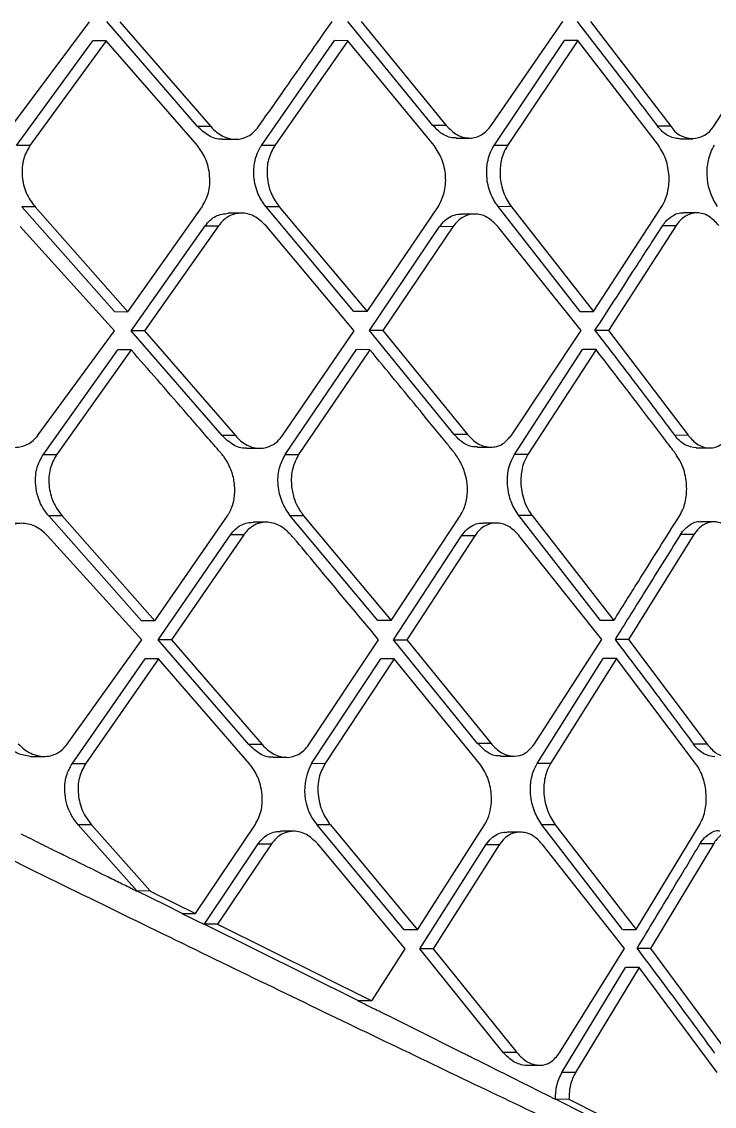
# Model space of a CAD drawing. Extents: x 525 to 609, y 649 to 778.
# Drawn here: x 536.837 to 537.637, y 712.956 to 714.209 of the extents above; entities that cross this region are included whole.
import ezdxf

# ---------------------------------------------------------------- set-up
doc = ezdxf.new("R2010")
doc.units = 0
doc.header["$MEASUREMENT"] = 0
doc.layers.add('1', color=4, linetype='Continuous')

# ---------------------------------------------------------------- blocks, each defined once
blk = doc.blocks.new('JETSETTER')
at = {"layer": '1', "color": 3, "linetype": 'Continuous', "lineweight": 25}
for p, q in [((11.6982, 44.9644), (11.7879, 45.0848)), ((11.9129, 44.9637), (11.8079, 45.0849)), ((11.8232, 45.0848), (11.9283, 44.9637)), ((12.1849, 44.965), (12.0866, 45.085)), ((12.102, 45.0849), (12.2002, 44.965)), ((12.2524, 44.9647), (12.3351, 45.0851)), ((12.367, 45.0851), (12.4599, 44.964)), ((12.5095, 44.9641), (12.5879, 45.0853)), ((11.7037, 44.9416), (11.7919, 45.0628)), ((11.8073, 45.0628), (11.7191, 44.9416)), ((11.8073, 45.0628), (11.7919, 45.0628)), ((11.9127, 44.9417), (11.8073, 45.0628)), ((11.9867, 44.9418), (12.0713, 45.063)), ((12.0866, 45.0629), (12.0021, 44.9417)), ((12.0866, 45.0629), (12.0713, 45.063)), ((12.1862, 44.9418), (12.0866, 45.0629)), ((12.2557, 44.9419), (12.3369, 45.0631)), ((12.3523, 45.0631), (12.2711, 44.9419)), ((12.3523, 45.0631), (12.3369, 45.0631)), ((12.4456, 44.942), (12.3523, 45.0631)), ((12.2002, 44.965), (12.1849, 44.965)), ((11.9283, 44.9637), (11.9129, 44.9637)), ((12.4599, 44.964), (12.4445, 44.9641)), ((11.7191, 44.9416), (11.7038, 44.9416)), ((11.9415, 44.9491), (11.9569, 44.949)), ((12.0021, 44.9417), (11.9867, 44.9418)), ((12.2118, 44.9504), (12.2273, 44.9504)), ((12.2711, 44.9419), (12.2557, 44.9419)), ((12.47, 44.9494), (12.4854, 44.9494)), ((11.8169, 44.7498), (11.7096, 44.8709)), ((11.725, 44.8709), (11.7096, 44.8709)), ((11.725, 44.8709), (11.8323, 44.7497)), ((11.8323, 44.7497), (11.9181, 44.8709)), ((12.0934, 44.7499), (11.992, 44.871)), ((12.0073, 44.871), (11.992, 44.871)), ((12.0073, 44.871), (12.1088, 44.7499)), ((12.1088, 44.7499), (12.1909, 44.8711)), ((12.3553, 44.7501), (12.2602, 44.8712)), ((12.2756, 44.8711), (12.2602, 44.8712)), ((12.2756, 44.8711), (12.3707, 44.75)), ((12.3707, 44.75), (12.4494, 44.8713)), ((12.4901, 44.8639), (12.4746, 44.864)), ((11.9636, 44.8636), (11.9483, 44.8636)), ((12.2333, 44.8626), (12.218, 44.8626)), ((11.8167, 44.7277), (11.7078, 44.848)), ((11.8362, 44.7278), (11.9217, 44.849)), ((11.9371, 44.8489), (11.8516, 44.7277)), ((11.9217, 44.849), (11.9371, 44.8489)), ((12.0938, 44.7278), (11.992, 44.849)), ((12.1116, 44.7279), (12.1926, 44.848)), ((12.208, 44.8479), (12.127, 44.7279)), ((12.208, 44.8479), (12.1926, 44.848)), ((12.3564, 44.728), (12.2598, 44.8483)), ((12.4661, 44.8493), (12.3877, 44.7281)), ((12.4506, 44.8493), (12.4661, 44.8493)), ((11.8169, 44.7498), (11.8323, 44.7497)), ((12.1088, 44.7499), (12.0934, 44.7499)), ((11.7288, 44.6073), (11.8167, 44.7277)), ((11.9412, 44.6066), (11.8362, 44.7278)), ((11.8516, 44.7277), (11.8362, 44.7278)), ((11.8516, 44.7277), (11.9566, 44.6066)), ((12.0111, 44.6066), (12.0938, 44.7278)), ((12.2094, 44.608), (12.1116, 44.7279)), ((12.127, 44.7279), (12.2248, 44.6079)), ((12.2762, 44.6076), (12.3564, 44.728)), ((12.3877, 44.728), (12.3722, 44.7281)), ((12.3877, 44.728), (12.4798, 44.607)), ((11.7344, 44.5845), (11.8206, 44.7058)), ((11.836, 44.7057), (11.7498, 44.5845)), ((11.836, 44.7057), (11.8206, 44.7058)), ((12.0143, 44.5847), (12.0967, 44.7059)), ((12.1121, 44.7058), (12.0297, 44.5846)), ((12.1121, 44.7058), (12.0967, 44.7059)), ((12.2793, 44.5848), (12.358, 44.7061)), ((12.3735, 44.706), (12.2947, 44.5848)), ((12.3735, 44.706), (12.358, 44.7061)), ((11.9566, 44.6066), (11.9412, 44.6066)), ((12.2248, 44.6079), (12.2094, 44.608)), ((12.4798, 44.6069), (12.4642, 44.607)), ((11.9695, 44.592), (11.985, 44.592)), ((12.236, 44.5933), (12.2516, 44.5933)), ((12.4893, 44.5924), (12.5048, 44.5923)), ((11.7498, 44.5845), (11.7344, 44.5845)), ((12.0143, 44.5847), (12.0297, 44.5846)), ((12.2947, 44.5848), (12.2793, 44.5848)), ((11.8481, 44.3927), (11.7408, 44.5138)), ((11.7562, 44.5138), (11.7408, 44.5138)), ((11.7562, 44.5138), (11.8636, 44.3926)), ((11.8636, 44.3926), (11.9474, 44.5138)), ((12.1212, 44.3928), (12.0201, 44.5139)), ((12.0355, 44.5139), (12.0201, 44.5139)), ((12.0355, 44.5139), (12.1366, 44.3928)), ((12.1366, 44.3928), (12.2165, 44.514)), ((12.3786, 44.393), (12.2843, 44.5141)), ((12.2997, 44.5141), (12.2843, 44.5141)), ((12.2997, 44.5141), (12.3941, 44.393)), ((11.7099, 44.5052), (11.6945, 44.5053)), ((11.9924, 44.5065), (11.977, 44.5066)), ((12.2582, 44.5055), (12.2429, 44.5056)), ((12.51, 44.5069), (12.4944, 44.5069)), ((11.8483, 44.3706), (11.7394, 44.4909)), ((11.8674, 44.3707), (11.9509, 44.4919)), ((11.9663, 44.4919), (11.8829, 44.3706)), ((11.9663, 44.4919), (11.9509, 44.4919)), ((12.1393, 44.3708), (12.218, 44.4909)), ((12.2335, 44.4908), (12.1548, 44.3708)), ((12.2335, 44.4908), (12.218, 44.4909)), ((12.3802, 44.371), (12.2844, 44.4912)), ((12.4866, 44.4922), (12.4109, 44.371)), ((12.4866, 44.4922), (12.4711, 44.4923)), ((11.8636, 44.3926), (11.8482, 44.3927)), ((12.1366, 44.3928), (12.1212, 44.3928)), ((12.3941, 44.393), (12.3786, 44.393)), ((11.7623, 44.2502), (11.8483, 44.3706)), ((11.9723, 44.2495), (11.8674, 44.3707)), ((11.8829, 44.3706), (11.8675, 44.3707)), ((11.8829, 44.3706), (11.9877, 44.2495)), ((12.0415, 44.2495), (12.1221, 44.3708)), ((12.2366, 44.2509), (12.1393, 44.3708)), ((12.1394, 44.3708), (12.1548, 44.3708)), ((12.1548, 44.3708), (12.2521, 44.2508)), ((12.3025, 44.2505), (12.3802, 44.371)), ((12.4109, 44.371), (12.5019, 44.2499)), ((11.7679, 44.2274), (11.8522, 44.3487)), ((11.8676, 44.3486), (11.7833, 44.2274)), ((11.8676, 44.3486), (11.8522, 44.3487)), ((11.9729, 44.2275), (11.8676, 44.3486)), ((12.0447, 44.2276), (12.1248, 44.3488)), ((12.1403, 44.3488), (12.0601, 44.2275)), ((12.1403, 44.3488), (12.1248, 44.3488)), ((12.2389, 44.2276), (12.1403, 44.3488)), ((12.3054, 44.2278), (12.3816, 44.349)), ((12.3971, 44.349), (12.3209, 44.2277)), ((12.3971, 44.349), (12.3816, 44.349)), ((12.4885, 44.2279), (12.3971, 44.349)), ((12.2521, 44.2508), (12.2366, 44.2509)), ((12.5019, 44.2499), (12.4863, 44.2499)), ((11.9877, 44.2495), (11.9723, 44.2495)), ((11.7199, 44.2359), (11.7354, 44.2359)), ((11.7833, 44.2274), (11.7679, 44.2274)), ((12.0004, 44.2349), (12.0159, 44.2349)), ((12.0601, 44.2275), (12.0447, 44.2276)), ((12.2629, 44.2363), (12.2785, 44.2362)), ((12.3209, 44.2277), (12.3054, 44.2278)), ((11.8429, 44.0802), (11.7748, 44.1567)), ((11.7902, 44.1567), (11.7748, 44.1567)), ((11.7902, 44.1567), (11.858, 44.0805)), ((11.9105, 44.0546), (11.9794, 44.1568)), ((12.1517, 44.0357), (12.051, 44.1568)), ((12.0664, 44.1568), (12.1672, 44.0357)), ((12.1672, 44.0357), (12.2447, 44.1569)), ((12.4042, 44.0359), (12.3109, 44.157)), ((12.3264, 44.157), (12.3109, 44.157)), ((12.3264, 44.157), (12.4198, 44.0359)), ((12.4198, 44.0359), (12.4933, 44.1571)), ((12.0239, 44.1494), (12.0086, 44.1495)), ((12.2859, 44.1484), (12.2704, 44.1485)), ((11.9204, 44.0418), (11.9829, 44.1348)), ((11.9983, 44.1348), (11.936, 44.042)), ((11.9828, 44.1348), (11.9983, 44.1348)), ((12.153, 44.0137), (12.0519, 44.1348)), ((12.1697, 44.0137), (12.2461, 44.1338)), ((12.2616, 44.1338), (12.1852, 44.0137)), ((12.2616, 44.1338), (12.2461, 44.1338)), ((12.4065, 44.0139), (12.3116, 44.1341)), ((12.5095, 44.1352), (12.4365, 44.0139)), ((12.4938, 44.1352), (12.5095, 44.1352)), ((11.858, 44.0804), (11.8426, 44.0805)), ((11.877, 44.0636), (11.8429, 44.0803)), ((11.858, 44.0804), (11.9105, 44.0545)), ((11.8951, 44.0546), (11.877, 44.0636)), ((11.8951, 44.0546), (11.9105, 44.0545)), ((12.0988, 43.9537), (11.9205, 44.042)), ((11.936, 44.042), (12.1143, 43.9536)), ((12.1672, 44.0357), (12.1517, 44.0357)), ((12.4043, 44.0359), (12.4198, 44.0359)), ((12.1143, 43.9536), (12.153, 44.0137)), ((12.2663, 43.8938), (12.1697, 44.0137)), ((12.1852, 44.0137), (12.1697, 44.0137)), ((12.1852, 44.0137), (12.2819, 43.8937)), ((12.3313, 43.8934), (12.4065, 44.0139)), ((12.4365, 44.0139), (12.4209, 44.0139)), ((12.4365, 44.0139), (12.5262, 43.8928)), ((12.334, 43.8707), (12.4076, 43.9919)), ((12.4232, 43.9919), (12.3496, 43.8706)), ((12.4232, 43.9919), (12.4076, 43.9919)), ((12.5134, 43.8708), (12.4232, 43.9919)), ((12.1143, 43.9536), (12.0989, 43.9537)), ((12.2819, 43.8937), (12.2663, 43.8938)), ((12.2924, 43.8792), (12.308, 43.8791)), ((12.3496, 43.8706), (12.334, 43.8707)), ((12.3266, 43.8401), (12.3422, 43.84)), ((12.4471, 43.7792), (12.3267, 43.84)), ((12.3422, 43.84), (12.4965, 43.762))]:
    blk.add_line(p, q, dxfattribs=at)
at = {"layer": '1', "color": 3, "linetype": 'Continuous', "lineweight": 25, "flags": 128}
for points in [[(12.3553, 44.7501), (12.3639, 44.7501), (12.3707, 44.75)], [(12.127, 44.7279), (12.1184, 44.7279), (12.1116, 44.7279)], [(12.4109, 44.371), (12.4022, 44.371), (12.3954, 44.371)], [(12.0664, 44.1568), (12.0578, 44.1568), (12.051, 44.1568)], [(11.936, 44.042), (11.9274, 44.042), (11.9206, 44.042)]]:
    blk.add_lwpolyline(points, dxfattribs=at)
at = {"layer": '1', "color": 3, "linetype": 'Continuous', "lineweight": 25}
for centre, radius, start, end in [((12.4847, 44.9789), 0.0289, 211.0428, 329.0603), ((12.0996, 44.1968), 0.063, 150.7962, 219.4294)]:
    blk.add_arc(centre, radius, start, end, dxfattribs=at)
for points, knots in [([(11.9834, 44.9637), (11.9938, 44.9784), (12.0221, 45.0189), (12.0504, 45.0593), (12.0683, 45.0849)], [0, 0, 0, 0, 0.364704, 1, 1, 1, 1]), ([(12.3516, 45.0852), (12.3691, 45.0625), (12.4004, 45.0222), (12.431, 44.9818), (12.4445, 44.9641)], [0, 0, 0, 0, 0.56, 1, 1, 1, 1]), ([(12.8734, 43.5513), (12.8193, 43.5773), (12.7107, 43.6295), (12.5195, 43.7205), (12.3118, 43.8193), (12.0877, 43.9265), (11.8506, 44.0413), (11.5581, 44.1849), (11.2073, 44.361), (10.7992, 44.5739), (10.3814, 44.7998), (10.1013, 44.9618), (9.961, 45.043)], [0, 0, 0, 0, 0.080977, 0.162706, 0.245456, 0.32577, 0.407713, 0.491268, 0.616464, 0.743326, 0.871464, 1, 1, 1, 1]), ([(12.2118, 44.9507), (12.2107, 44.9506), (12.2051, 44.9504), (12.1953, 44.9543), (12.1882, 44.9616), (12.1849, 44.965)], [0, 0, 0, 0, 0.112846, 0.583902, 1, 1, 1, 1]), ([(12.2002, 44.965), (12.2042, 44.9609), (12.2103, 44.9548), (12.2199, 44.9511), (12.2297, 44.9497), (12.2418, 44.9527), (12.2489, 44.9607), (12.2524, 44.9647)], [0, 0, 0, 0, 0.245516, 0.372025, 0.500799, 0.750249, 1, 1, 1, 1]), ([(11.9415, 44.9492), (11.9412, 44.9492), (11.936, 44.9486), (11.9254, 44.952), (11.917, 44.9599), (11.9129, 44.9637)], [0, 0, 0, 0, 0.024519, 0.518858, 1, 1, 1, 1]), ([(11.9283, 44.9637), (11.9304, 44.9614), (11.9346, 44.957), (11.9442, 44.951), (11.957, 44.9478), (11.9692, 44.9509), (11.9779, 44.9568), (11.9816, 44.9614), (11.9834, 44.9637)], [0, 0, 0, 0, 0.128498, 0.254835, 0.500013, 0.737579, 0.865794, 1, 1, 1, 1]), ([(12.47, 44.9495), (12.4654, 44.9502), (12.4585, 44.9513), (12.45, 44.9575), (12.4463, 44.9619), (12.4445, 44.9641)], [0, 0, 0, 0, 0.493597, 0.750644, 1, 1, 1, 1]), ([(11.7191, 44.9416), (11.7163, 44.9367), (11.712, 44.9292), (11.7099, 44.9165), (11.7099, 44.9032), (11.7137, 44.8863), (11.7212, 44.876), (11.725, 44.8709)], [0, 0, 0, 0, 0.237271, 0.365797, 0.500613, 0.750215, 1, 1, 1, 1]), ([(11.9181, 44.8709), (11.9209, 44.8761), (11.9266, 44.8864), (11.9276, 44.9036), (11.9254, 44.9173), (11.9212, 44.9298), (11.916, 44.9371), (11.9127, 44.9417)], [0, 0, 0, 0, 0.249646, 0.499224, 0.644585, 0.776629, 1, 1, 1, 1]), ([(11.992, 44.871), (11.9887, 44.8756), (11.9835, 44.883), (11.9795, 44.8955), (11.9774, 44.9079), (11.9781, 44.9207), (11.9811, 44.9314), (11.9842, 44.9379), (11.9861, 44.9408), (11.9867, 44.9418)], [0, 0, 0, 0, 0.225391, 0.356654, 0.499898, 0.697694, 0.847107, 0.947921, 1, 1, 1, 1]), ([(12.0021, 44.9417), (11.9993, 44.9366), (11.9937, 44.9262), (11.9926, 44.9091), (11.9948, 44.8955), (11.9989, 44.8829), (12.0041, 44.8756), (12.0073, 44.871)], [0, 0, 0, 0, 0.249602, 0.499154, 0.643405, 0.775173, 1, 1, 1, 1]), ([(12.191, 44.8711), (12.1936, 44.8762), (12.199, 44.8865), (12.2002, 44.9033), (12.1983, 44.9165), (12.1946, 44.9292), (12.1895, 44.9368), (12.1862, 44.9418)], [0, 0, 0, 0, 0.249813, 0.499221, 0.630993, 0.758526, 1, 1, 1, 1]), ([(12.2602, 44.8712), (12.257, 44.8761), (12.252, 44.8837), (12.2484, 44.8963), (12.2467, 44.9085), (12.2474, 44.9209), (12.2506, 44.9329), (12.2539, 44.9388), (12.2557, 44.9419)], [0, 0, 0, 0, 0.238572, 0.366069, 0.498738, 0.703317, 0.840243, 1, 1, 1, 1]), ([(12.2711, 44.9419), (12.2694, 44.9389), (12.2663, 44.9335), (12.2629, 44.9217), (12.262, 44.9091), (12.2638, 44.8964), (12.2674, 44.8837), (12.2723, 44.8761), (12.2756, 44.8711)], [0, 0, 0, 0, 0.152831, 0.272555, 0.499965, 0.63285, 0.760735, 1, 1, 1, 1]), ([(12.4494, 44.8713), (12.451, 44.8741), (12.454, 44.8795), (12.4574, 44.8913), (12.4584, 44.9039), (12.4568, 44.9163), (12.4536, 44.9291), (12.4488, 44.9368), (12.4456, 44.942)], [0, 0, 0, 0, 0.143744, 0.27509, 0.499781, 0.625934, 0.751472, 1, 1, 1, 1]), ([(12.5139, 44.8714), (12.5108, 44.8765), (12.5061, 44.8842), (12.5029, 44.8969), (12.5014, 44.9095), (12.5024, 44.9223), (12.5059, 44.9341), (12.5088, 44.9394), (12.5104, 44.9421)], [0, 0, 0, 0, 0.245385, 0.37122, 0.498894, 0.728405, 0.859043, 1, 1, 1, 1]), ([(12.4506, 44.8493), (12.4509, 44.8498), (12.4519, 44.8513), (12.4551, 44.8555), (12.4623, 44.8615), (12.4699, 44.8646), (12.4745, 44.864), (12.4746, 44.864)], [0, 0, 0, 0, 0.05548, 0.156923, 0.496839, 0.991743, 1, 1, 1, 1]), ([(12.5153, 44.8493), (12.5117, 44.8533), (12.5062, 44.8593), (12.4972, 44.8632), (12.4878, 44.8647), (12.4779, 44.8617), (12.4702, 44.8552), (12.4671, 44.8508), (12.4661, 44.8493)], [0, 0, 0, 0, 0.234573, 0.363727, 0.500577, 0.749632, 0.915439, 1, 1, 1, 1]), ([(11.9217, 44.849), (11.9235, 44.8512), (11.9271, 44.8557), (11.9358, 44.8619), (11.9434, 44.8629), (11.9483, 44.8635)], [0, 0, 0, 0, 0.260262, 0.517192, 1, 1, 1, 1]), ([(11.992, 44.849), (11.9876, 44.8531), (11.979, 44.8613), (11.9634, 44.8648), (11.9512, 44.8617), (11.9425, 44.8558), (11.9389, 44.8512), (11.9371, 44.8489)], [0, 0, 0, 0, 0.252614, 0.499374, 0.738884, 0.866861, 1, 1, 1, 1]), ([(12.1926, 44.848), (12.1946, 44.8505), (12.1985, 44.8556), (12.2058, 44.8602), (12.2124, 44.8625), (12.2165, 44.8624), (12.218, 44.8624)], [0, 0, 0, 0, 0.29645, 0.578669, 0.846744, 1, 1, 1, 1]), ([(12.2598, 44.8483), (12.2559, 44.8523), (12.2499, 44.8583), (12.2403, 44.862), (12.2308, 44.8632), (12.2216, 44.8607), (12.2134, 44.8549), (12.2099, 44.8504), (12.208, 44.8479)], [0, 0, 0, 0, 0.243325, 0.370167, 0.500189, 0.735582, 0.857065, 1, 1, 1, 1]), ([(12.3722, 44.7281), (12.3869, 44.7507), (12.413, 44.7912), (12.4391, 44.8316), (12.4506, 44.8493)], [0, 0, 0, 0, 0.559995, 1, 1, 1, 1]), ([(12.3722, 44.7281), (12.3896, 44.7055), (12.4206, 44.6651), (12.4509, 44.6248), (12.4642, 44.607)], [0, 0, 0, 0, 0.559998, 1, 1, 1, 1]), ([(11.9414, 44.5846), (11.9409, 44.5851), (11.9397, 44.5866), (11.9355, 44.5915), (11.9212, 44.6081), (11.8874, 44.647), (11.8563, 44.6825), (11.836, 44.7057)], [0, 0, 0, 0, 0.012808, 0.03708, 0.120103, 0.423994, 1, 1, 1, 1]), ([(12.2112, 44.5847), (12.2111, 44.5849), (12.2109, 44.5852), (12.2099, 44.5865), (12.2064, 44.5908), (12.193, 44.6074), (12.161, 44.6465), (12.1314, 44.6824), (12.1121, 44.7058)], [0, 0, 0, 0, 0.003121, 0.009306, 0.030886, 0.110938, 0.41868, 1, 1, 1, 1]), ([(12.4659, 44.5849), (12.4656, 44.5854), (12.4646, 44.5868), (12.461, 44.5915), (12.4486, 44.6081), (12.4188, 44.6471), (12.3914, 44.6827), (12.3735, 44.706)], [0, 0, 0, 0, 0.011694, 0.035118, 0.117198, 0.422327, 1, 1, 1, 1]), ([(9.0504, 44.6882), (9.1954, 44.6254), (9.4856, 44.4997), (9.9221, 44.3199), (10.3584, 44.1481), (10.7907, 43.983), (11.1619, 43.8477), (11.4691, 43.7355), (11.7163, 43.6473), (11.9497, 43.5601), (12.1882, 43.4775), (12.4221, 43.3863), (12.6475, 43.3048), (12.7772, 43.2564), (12.8421, 43.2321)], [0, 0, 0, 0, 0.099305, 0.198802, 0.298385, 0.398318, 0.498406, 0.560917, 0.623789, 0.687365, 0.750255, 0.833389, 0.916532, 1, 1, 1, 1]), ([(12.8421, 43.2318), (12.8347, 43.2345), (12.7932, 43.2496), (12.7143, 43.2792), (12.6118, 43.3143), (12.509, 43.3491), (12.4101, 43.3849), (12.2944, 43.4271), (12.1579, 43.4752), (11.9995, 43.5282), (11.8205, 43.5931), (11.6345, 43.6603), (11.4326, 43.7333), (11.2161, 43.8122), (10.9854, 43.8966), (10.7491, 43.9841), (10.5109, 44.0745), (10.2667, 44.169), (10.0447, 44.2563), (9.8518, 44.3338), (9.683, 44.4027), (9.5046, 44.4768), (9.3283, 44.5507), (9.1737, 44.6163), (9.0833, 44.6565), (9.0441, 44.6739)], [0, 0, 0, 0, 0.0097381, 0.0546015, 0.1000331, 0.1320561, 0.1702626, 0.2056371, 0.2487953, 0.300159, 0.3461505, 0.3974852, 0.4466419, 0.498592, 0.5558792, 0.6112053, 0.6642787, 0.7210906, 0.7793452, 0.8161972, 0.8528833, 0.894557, 0.9379497, 0.9731378, 1, 1, 1, 1]), ([(11.6716, 44.6076), (11.6739, 44.6053), (11.6785, 44.6008), (11.6885, 44.5949), (11.7017, 44.5918), (11.7144, 44.5949), (11.7233, 44.6008), (11.7269, 44.6051), (11.7288, 44.6073)], [0, 0, 0, 0, 0.134083, 0.262239, 0.50001, 0.745248, 0.871521, 1, 1, 1, 1]), ([(11.9695, 44.5921), (11.9691, 44.5921), (11.9639, 44.5916), (11.9534, 44.595), (11.9452, 44.6028), (11.9412, 44.6066)], [0, 0, 0, 0, 0.036765, 0.528077, 1, 1, 1, 1]), ([(11.9566, 44.6066), (11.9587, 44.6044), (11.9629, 44.6), (11.9724, 44.5939), (11.9851, 44.5907), (11.9971, 44.5938), (12.0057, 44.5997), (12.0092, 44.6043), (12.0111, 44.6066)], [0, 0, 0, 0, 0.127356, 0.253246, 0.499893, 0.735338, 0.864121, 1, 1, 1, 1]), ([(12.236, 44.5936), (12.2349, 44.5935), (12.2293, 44.5933), (12.2196, 44.5973), (12.2126, 44.6046), (12.2094, 44.608)], [0, 0, 0, 0, 0.123574, 0.592082, 1, 1, 1, 1]), ([(12.2248, 44.6079), (12.2288, 44.6039), (12.2348, 44.5977), (12.2443, 44.594), (12.254, 44.5926), (12.2659, 44.5956), (12.2727, 44.6036), (12.2762, 44.6076)], [0, 0, 0, 0, 0.244415, 0.371157, 0.500704, 0.750157, 1, 1, 1, 1]), ([(12.4893, 44.5925), (12.4849, 44.5931), (12.4781, 44.5942), (12.4697, 44.6004), (12.466, 44.6048), (12.4642, 44.607)], [0, 0, 0, 0, 0.492905, 0.750684, 1, 1, 1, 1]), ([(12.4798, 44.6069), (12.4834, 44.603), (12.4889, 44.5969), (12.4979, 44.593), (12.5072, 44.5916), (12.5178, 44.5949), (12.5251, 44.602), (12.528, 44.6065), (12.5283, 44.607)], [0, 0, 0, 0, 0.236333, 0.365107, 0.500734, 0.750178, 0.974828, 1, 1, 1, 1]), ([(11.7408, 44.5138), (11.7379, 44.5175), (11.7328, 44.524), (11.7279, 44.5364), (11.7254, 44.5484), (11.7255, 44.5602), (11.7277, 44.5727), (11.7318, 44.58), (11.7344, 44.5845)], [0, 0, 0, 0, 0.183994, 0.325781, 0.500486, 0.645797, 0.777624, 1, 1, 1, 1]), ([(11.7498, 44.5845), (11.7469, 44.5793), (11.7413, 44.5689), (11.7403, 44.5491), (11.7449, 44.5293), (11.7524, 44.5189), (11.7562, 44.5138)], [0, 0, 0, 0, 0.2500594, 0.4999725, 0.7499617, 1, 1, 1, 1]), ([(11.9474, 44.5138), (11.948, 44.5148), (11.9499, 44.5178), (11.9529, 44.5242), (11.9558, 44.5349), (11.9563, 44.5489), (11.9535, 44.5629), (11.949, 44.5734), (11.9448, 44.5802), (11.9423, 44.5834), (11.9414, 44.5846)], [0, 0, 0, 0, 0.052853, 0.153895, 0.302986, 0.499938, 0.688244, 0.834408, 0.938326, 1, 1, 1, 1]), ([(12.0201, 44.5139), (12.0166, 44.5191), (12.0096, 44.5294), (12.0052, 44.5491), (12.0061, 44.569), (12.0116, 44.5795), (12.0143, 44.5847)], [0, 0, 0, 0, 0.248429, 0.494731, 0.747481, 1, 1, 1, 1]), ([(12.0297, 44.5846), (12.027, 44.5795), (12.0217, 44.5692), (12.0206, 44.5509), (12.0235, 44.5357), (12.0286, 44.5235), (12.0331, 44.5172), (12.0355, 44.5139)], [0, 0, 0, 0, 0.2496441, 0.4991548, 0.6866079, 0.8330112, 1, 1, 1, 1]), ([(12.2165, 44.514), (12.2188, 44.5183), (12.2231, 44.5263), (12.2252, 44.5406), (12.2245, 44.5533), (12.2215, 44.5662), (12.2165, 44.5768), (12.2126, 44.5827), (12.2112, 44.5847)], [0, 0, 0, 0, 0.21098, 0.397439, 0.559355, 0.69667, 0.896869, 1, 1, 1, 1]), ([(12.2843, 44.5141), (12.2811, 44.519), (12.2761, 44.5266), (12.2725, 44.5392), (12.2707, 44.5514), (12.2713, 44.5639), (12.2743, 44.5759), (12.2776, 44.5817), (12.2793, 44.5848)], [0, 0, 0, 0, 0.237411, 0.364476, 0.496864, 0.705408, 0.841996, 1, 1, 1, 1]), ([(12.2947, 44.5848), (12.2931, 44.5818), (12.2899, 44.5761), (12.2868, 44.5642), (12.2861, 44.5518), (12.2879, 44.5392), (12.2911, 44.5286), (12.2955, 44.52), (12.2987, 44.5156), (12.2997, 44.5141)], [0, 0, 0, 0, 0.153392, 0.288067, 0.500426, 0.626773, 0.769508, 0.921828, 1, 1, 1, 1]), ([(12.4702, 44.5142), (12.4717, 44.517), (12.4746, 44.5222), (12.4778, 44.534), (12.4787, 44.5467), (12.477, 44.5598), (12.4741, 44.5704), (12.4699, 44.579), (12.4669, 44.5834), (12.4659, 44.5849)], [0, 0, 0, 0, 0.141307, 0.269118, 0.500641, 0.6259, 0.769158, 0.919704, 1, 1, 1, 1]), ([(12.3941, 44.393), (12.4035, 44.408), (12.4289, 44.4485), (12.4543, 44.4889), (12.4702, 44.5142)], [0, 0, 0, 0, 0.37271, 1, 1, 1, 1]), ([(11.7394, 44.4909), (11.7371, 44.4932), (11.7325, 44.4976), (11.7226, 44.5034), (11.7119, 44.5059), (11.7012, 44.5045), (11.6921, 44.5006), (11.6854, 44.495), (11.6827, 44.491), (11.6824, 44.4906)], [0, 0, 0, 0, 0.133254, 0.261069, 0.499659, 0.625195, 0.774512, 0.975775, 1, 1, 1, 1]), ([(11.9509, 44.4919), (11.9527, 44.4942), (11.9563, 44.4988), (11.9631, 44.5034), (11.97, 44.5062), (11.9748, 44.5064), (11.977, 44.5064)], [0, 0, 0, 0, 0.265733, 0.526314, 0.781929, 1, 1, 1, 1]), ([(12.0206, 44.4919), (12.0192, 44.4933), (12.0155, 44.4973), (12.0088, 44.5024), (12.0003, 44.5058), (11.9922, 44.5068), (11.9843, 44.5058), (11.9755, 44.502), (11.9693, 44.4964), (11.9666, 44.4923), (11.9663, 44.4919)], [0, 0, 0, 0, 0.079332, 0.224046, 0.374637, 0.500233, 0.624129, 0.773367, 0.973607, 1, 1, 1, 1]), ([(12.218, 44.4909), (12.22, 44.4935), (12.2239, 44.4986), (12.2312, 44.5032), (12.2376, 44.5055), (12.2415, 44.5054), (12.2429, 44.5053)], [0, 0, 0, 0, 0.301975, 0.588106, 0.858391, 1, 1, 1, 1]), ([(12.2845, 44.4912), (12.2809, 44.4949), (12.2735, 44.5025), (12.2619, 44.5059), (12.2525, 44.5053), (12.2455, 44.5027), (12.2388, 44.498), (12.2353, 44.4933), (12.2335, 44.4909)], [0, 0, 0, 0, 0.222581, 0.462636, 0.590012, 0.722011, 0.858655, 1, 1, 1, 1]), ([(12.4711, 44.4923), (12.4721, 44.4938), (12.4751, 44.4982), (12.4826, 44.5043), (12.4898, 44.5082), (12.4943, 44.5069), (12.4944, 44.5069)], [0, 0, 0, 0, 0.172542, 0.496358, 0.990734, 1, 1, 1, 1]), ([(12.5347, 44.4923), (12.5322, 44.4952), (12.5274, 44.5006), (12.519, 44.5056), (12.5086, 44.5079), (12.4977, 44.5045), (12.4907, 44.498), (12.4877, 44.4938), (12.4869, 44.4926), (12.4867, 44.4923), (12.4866, 44.4922), (12.4866, 44.4922)], [0, 0, 0, 0, 0.1686, 0.314281, 0.500826, 0.749905, 0.935291, 0.982806, 0.995181, 0.999498, 1, 1, 1, 1]), ([(12.1221, 44.3708), (12.0979, 44.3997), (12.0651, 44.4389), (12.0317, 44.4794), (12.0216, 44.4907), (12.0206, 44.4919)], [0, 0, 0, 0, 0.718028, 0.97036, 1, 1, 1, 1]), ([(12.4711, 44.4923), (12.457, 44.4696), (12.4318, 44.4292), (12.4065, 44.3888), (12.3954, 44.371)], [0, 0, 0, 0, 0.559997, 1, 1, 1, 1]), ([(12.3954, 44.371), (12.4126, 44.3484), (12.4432, 44.308), (12.4731, 44.2677), (12.4863, 44.2499)], [0, 0, 0, 0, 0.559998, 1, 1, 1, 1]), ([(12.8748, 43.0138), (12.8257, 43.0297), (12.7275, 43.0614), (12.5612, 43.1173), (12.3748, 43.1771), (12.1644, 43.2432), (11.929, 43.3145), (11.6703, 43.3889), (11.3941, 43.4673), (11.0735, 43.5573), (10.7102, 43.6599), (10.3079, 43.7763), (9.9022, 43.898), (9.495, 44.0256), (9.088, 44.1585), (8.8179, 44.2527), (8.683, 44.2998)], [0, 0, 0, 0, 0.062319, 0.124752, 0.187451, 0.250906, 0.314486, 0.37751, 0.440611, 0.503895, 0.587131, 0.669779, 0.75236, 0.835034, 0.917583, 1, 1, 1, 1]), ([(12.89, 42.9283), (12.8402, 42.9418), (12.7407, 42.9686), (12.5714, 43.0149), (12.3836, 43.068), (12.1727, 43.1286), (11.9381, 43.1976), (11.68, 43.2721), (11.4039, 43.3539), (11.0825, 43.4504), (10.7173, 43.5631), (10.3123, 43.6926), (9.9034, 43.8284), (9.4926, 43.97), (9.0815, 44.1164), (8.8081, 44.2178), (8.6716, 44.2685)], [0, 0, 0, 0, 0.06234, 0.124818, 0.187363, 0.250453, 0.313852, 0.376637, 0.439459, 0.502671, 0.586016, 0.668823, 0.751617, 0.834542, 0.917364, 1, 1, 1, 1]), ([(11.7199, 44.236), (11.7146, 44.2367), (11.7039, 44.238), (11.6948, 44.2463), (11.6902, 44.2506)], [0, 0, 0, 0, 0.490419, 1, 1, 1, 1]), ([(11.7056, 44.2505), (11.7079, 44.2483), (11.7124, 44.2438), (11.7224, 44.2379), (11.7355, 44.2347), (11.7481, 44.2377), (11.7569, 44.2436), (11.7605, 44.248), (11.7623, 44.2502)], [0, 0, 0, 0, 0.132741, 0.260437, 0.49996, 0.743727, 0.870398, 1, 1, 1, 1]), ([(12.2629, 44.2365), (12.2616, 44.2365), (12.2561, 44.2363), (12.2466, 44.2404), (12.2398, 44.2476), (12.2366, 44.2509)], [0, 0, 0, 0, 0.134038, 0.600066, 1, 1, 1, 1]), ([(12.2521, 44.2508), (12.256, 44.2468), (12.262, 44.2407), (12.2714, 44.2369), (12.2809, 44.2356), (12.2925, 44.2385), (12.2992, 44.2465), (12.3025, 44.2505)], [0, 0, 0, 0, 0.243338, 0.370286, 0.500541, 0.750043, 1, 1, 1, 1]), ([(12.5108, 44.2354), (12.5065, 44.2361), (12.5, 44.2371), (12.4917, 44.2433), (12.4881, 44.2478), (12.4863, 44.2499)], [0, 0, 0, 0, 0.492112, 0.750751, 1, 1, 1, 1]), ([(12.5019, 44.2499), (12.5054, 44.2459), (12.5109, 44.2398), (12.5197, 44.236), (12.5288, 44.2346), (12.5382, 44.2376), (12.5454, 44.244), (12.5482, 44.2485), (12.5492, 44.2499)], [0, 0, 0, 0, 0.235284, 0.364137, 0.500292, 0.749692, 0.915832, 1, 1, 1, 1]), ([(12.0004, 44.2351), (11.9999, 44.235), (11.9947, 44.2345), (11.9843, 44.2381), (11.9762, 44.2458), (11.9723, 44.2495)], [0, 0, 0, 0, 0.047666, 0.536225, 1, 1, 1, 1]), ([(11.9877, 44.2495), (11.9898, 44.2473), (11.994, 44.2429), (12.0034, 44.2368), (12.0159, 44.2336), (12.0278, 44.2367), (12.0362, 44.2426), (12.0397, 44.2472), (12.0415, 44.2495)], [0, 0, 0, 0, 0.126371, 0.251904, 0.499771, 0.733175, 0.862514, 1, 1, 1, 1]), ([(11.7748, 44.1567), (11.7717, 44.1608), (11.7665, 44.1676), (11.7617, 44.1799), (11.7593, 44.1915), (11.7592, 44.2032), (11.7614, 44.2158), (11.7654, 44.223), (11.7678, 44.2274)], [0, 0, 0, 0, 0.199691, 0.336033, 0.496474, 0.647732, 0.782219, 1, 1, 1, 1]), ([(11.7833, 44.2274), (11.7805, 44.2222), (11.775, 44.2118), (11.7742, 44.192), (11.7789, 44.1722), (11.7865, 44.1618), (11.7902, 44.1567)], [0, 0, 0, 0, 0.24989, 0.500014, 0.750058, 1, 1, 1, 1]), ([(11.9794, 44.1568), (11.9821, 44.1619), (11.9871, 44.1716), (11.9879, 44.1848), (11.9872, 44.195), (11.9858, 44.2027), (11.9816, 44.2153), (11.9763, 44.2227), (11.9729, 44.2275)], [0, 0, 0, 0, 0.249694, 0.472372, 0.499673, 0.639045, 0.769037, 1, 1, 1, 1]), ([(12.0601, 44.2275), (12.0575, 44.2224), (12.0522, 44.2121), (12.0515, 44.1951), (12.0538, 44.1816), (12.0579, 44.169), (12.0631, 44.1616), (12.0664, 44.1568)], [0, 0, 0, 0, 0.24954, 0.499851, 0.638938, 0.769104, 1, 1, 1, 1]), ([(12.2447, 44.1569), (12.2464, 44.1601), (12.2491, 44.165), (12.2523, 44.1767), (12.2531, 44.189), (12.2511, 44.2022), (12.2473, 44.2149), (12.2422, 44.2226), (12.2389, 44.2277)], [0, 0, 0, 0, 0.161118, 0.250947, 0.50006, 0.630501, 0.757422, 1, 1, 1, 1]), ([(12.3109, 44.157), (12.3077, 44.162), (12.3028, 44.1696), (12.2991, 44.1822), (12.2972, 44.1945), (12.2978, 44.207), (12.3007, 44.219), (12.3038, 44.2247), (12.3054, 44.2278)], [0, 0, 0, 0, 0.238406, 0.365244, 0.497006, 0.709747, 0.845286, 1, 1, 1, 1]), ([(12.3209, 44.2277), (12.3193, 44.2248), (12.3163, 44.2192), (12.3133, 44.2073), (12.3127, 44.1947), (12.3146, 44.1823), (12.3183, 44.1696), (12.3232, 44.162), (12.3264, 44.157)], [0, 0, 0, 0, 0.15095, 0.284895, 0.500967, 0.631902, 0.759294, 1, 1, 1, 1]), ([(12.4933, 44.1571), (12.4947, 44.1599), (12.4975, 44.1652), (12.5006, 44.177), (12.5013, 44.1896), (12.4997, 44.2021), (12.4971, 44.2116), (12.4934, 44.2205), (12.4902, 44.2254), (12.4885, 44.2279)], [0, 0, 0, 0, 0.142556, 0.273419, 0.499428, 0.625127, 0.75031, 0.875197, 1, 1, 1, 1]), ([(12.4938, 44.1352), (12.4949, 44.1369), (12.4978, 44.1413), (12.505, 44.1473), (12.512, 44.1511), (12.5164, 44.1498), (12.5165, 44.1498)], [0, 0, 0, 0, 0.185013, 0.49573, 0.9895, 1, 1, 1, 1]), ([(12.5564, 44.1352), (12.556, 44.1356), (12.5549, 44.1369), (12.5519, 44.1406), (12.5465, 44.1456), (12.5391, 44.1491), (12.5298, 44.1505), (12.5202, 44.1475), (12.5134, 44.141), (12.5105, 44.1368), (12.5098, 44.1356), (12.5096, 44.1353), (12.5095, 44.1352), (12.5095, 44.1352)], [0, 0, 0, 0, 0.023365, 0.067346, 0.21754, 0.372041, 0.500983, 0.750038, 0.933885, 0.981724, 0.994564, 0.999343, 1, 1, 1, 1]), ([(11.7531, 44.1243), (11.7458, 44.1279), (11.7313, 44.1351), (11.7167, 44.1423), (11.7094, 44.1459)], [0, 0, 0, 0, 0.50003, 1, 1, 1, 1]), ([(11.9828, 44.1348), (11.9847, 44.1372), (11.9882, 44.1418), (11.995, 44.1464), (12.0019, 44.1491), (12.0065, 44.1493), (12.0086, 44.1493)], [0, 0, 0, 0, 0.27109, 0.535429, 0.793179, 1, 1, 1, 1]), ([(12.0519, 44.1348), (12.0476, 44.1389), (12.0391, 44.1471), (12.0253, 44.1503), (12.0145, 44.1483), (12.0053, 44.1437), (12.0009, 44.1381), (11.9983, 44.1348)], [0, 0, 0, 0, 0.249323, 0.498921, 0.664437, 0.803174, 1, 1, 1, 1]), ([(12.2461, 44.1338), (12.248, 44.1365), (12.2519, 44.1416), (12.2591, 44.1462), (12.2654, 44.1484), (12.2692, 44.1483), (12.2704, 44.1482)], [0, 0, 0, 0, 0.307431, 0.597337, 0.869752, 1, 1, 1, 1]), ([(12.3116, 44.1341), (12.3085, 44.1375), (12.3017, 44.1447), (12.2911, 44.1485), (12.2818, 44.1485), (12.2745, 44.1462), (12.2673, 44.1415), (12.2635, 44.1364), (12.2616, 44.1338)], [0, 0, 0, 0, 0.199767, 0.43222, 0.561475, 0.699184, 0.845336, 1, 1, 1, 1]), ([(12.4209, 44.0139), (12.4345, 44.0366), (12.4589, 44.077), (12.4832, 44.1174), (12.4938, 44.1352)], [0, 0, 0, 0, 0.559998, 1, 1, 1, 1]), ([(11.7581, 44.1219), (11.7572, 44.1223), (11.7556, 44.1231), (11.7539, 44.1239), (11.7531, 44.1243)], [0, 0, 0, 0, 0.500069, 1, 1, 1, 1]), ([(11.8124, 44.095), (11.8034, 44.0995), (11.7853, 44.1084), (11.7672, 44.1174), (11.7581, 44.1219)], [0, 0, 0, 0, 0.499996, 1, 1, 1, 1]), ([(11.8428, 44.08), (11.8377, 44.0825), (11.8276, 44.0875), (11.8175, 44.0926), (11.8124, 44.0951)], [0, 0, 0, 0, 0.499982, 1, 1, 1, 1]), ([(11.9204, 44.0418), (11.9162, 44.0438), (11.9078, 44.048), (11.8994, 44.0522), (11.8952, 44.0542)], [0, 0, 0, 0, 0.5000149, 1, 1, 1, 1]), ([(12.4209, 44.0139), (12.4378, 43.9913), (12.4681, 43.9509), (12.4976, 43.9106), (12.5105, 43.8929)], [0, 0, 0, 0, 0.560004, 1, 1, 1, 1]), ([(12.1185, 43.9434), (12.1152, 43.945), (12.1086, 43.9483), (12.102, 43.9516), (12.0987, 43.9532)], [0, 0, 0, 0, 0.499943, 1, 1, 1, 1]), ([(12.1241, 43.9407), (12.1231, 43.9412), (12.1213, 43.9421), (12.1194, 43.943), (12.1185, 43.9435)], [0, 0, 0, 0, 0.500004, 1, 1, 1, 1]), ([(12.2224, 43.8917), (12.2062, 43.8998), (12.1737, 43.916), (12.1406, 43.9325), (12.1241, 43.9408)], [0, 0, 0, 0, 0.4999111, 1, 1, 1, 1]), ([(12.2308, 43.8875), (12.2294, 43.8882), (12.2266, 43.8896), (12.2238, 43.891), (12.2224, 43.8917)], [0, 0, 0, 0, 0.500004, 1, 1, 1, 1]), ([(12.3266, 43.8395), (12.3108, 43.8475), (12.2793, 43.8633), (12.2471, 43.8794), (12.231, 43.8874)], [0, 0, 0, 0, 0.499923, 1, 1, 1, 1]), ([(12.2924, 43.8792), (12.2924, 43.8792), (12.29, 43.8786), (12.2853, 43.8801), (12.2761, 43.8835), (12.2702, 43.8897), (12.2663, 43.8938)], [0, 0, 0, 0, 0.000955, 0.261977, 0.515632, 1, 1, 1, 1]), ([(12.2819, 43.8937), (12.2857, 43.8897), (12.2917, 43.8836), (12.3009, 43.8798), (12.3103, 43.8785), (12.3217, 43.8815), (12.3281, 43.8894), (12.3313, 43.8934)], [0, 0, 0, 0, 0.242279, 0.36942, 0.500362, 0.749911, 1, 1, 1, 1]), ([(12.3266, 43.8398), (12.3268, 43.8449), (12.3272, 43.8565), (12.3316, 43.8656), (12.334, 43.8707)], [0, 0, 0, 0, 0.440197, 1, 1, 1, 1]), ([(12.3496, 43.8706), (12.3474, 43.8662), (12.343, 43.8572), (12.3425, 43.8458), (12.3422, 43.84)], [0, 0, 0, 0, 0.50106, 1, 1, 1, 1])]:
    blk.add_open_spline(points, degree=3, knots=knots, dxfattribs=at)

msp = doc.modelspace()

# ---------------------------------------------------------------- block references
at = {"layer": '1'}
msp.add_blockref('JETSETTER', (525.1273, 669.1243), dxfattribs=at)

doc.saveas('drawing.dxf')
